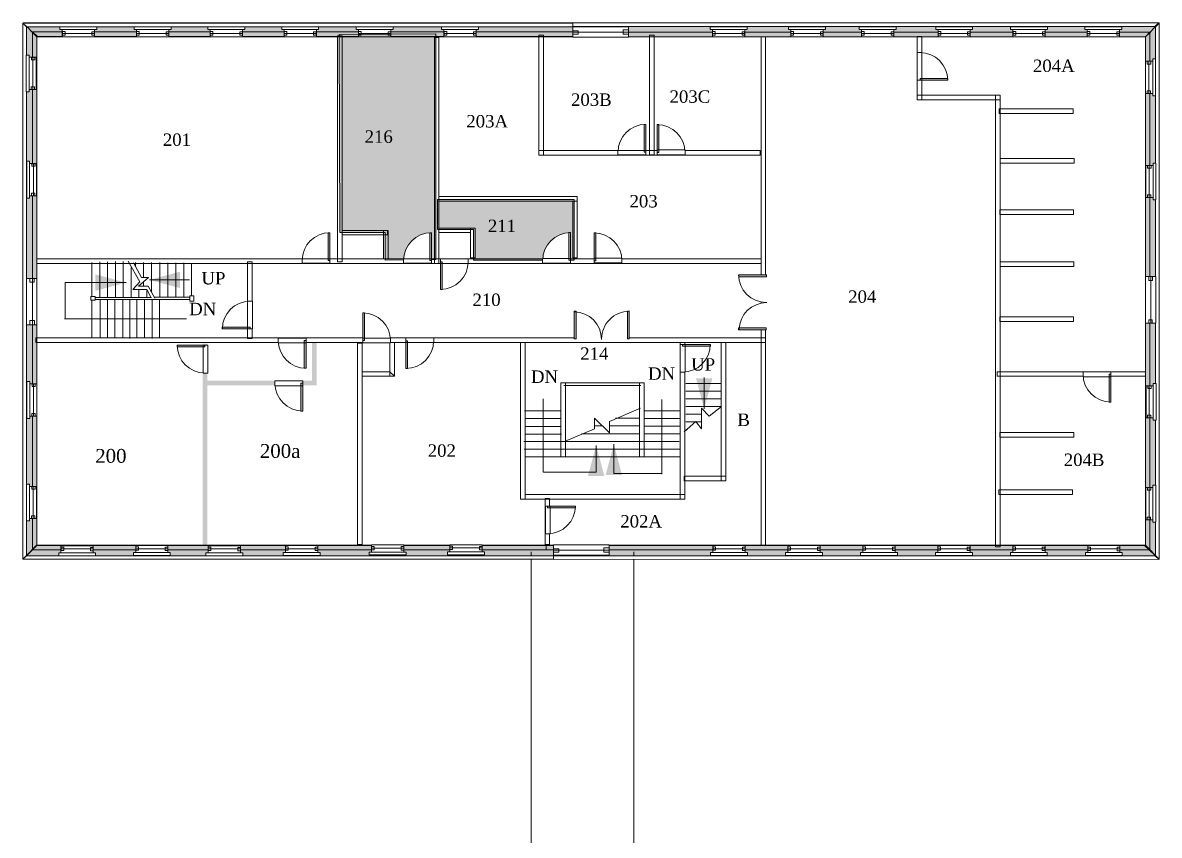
# Model space of a CAD drawing. Header units: inches. Extents: x -2146 to 2329, y -2253 to 2161.
# Drawn here: x -1770 to -292, y 1095 to 2152 of the extents above; entities that cross this region are included whole.
import ezdxf

# ---------------------------------------------------------------- set-up
doc = ezdxf.new("R2010")
doc.units = ezdxf.units.IN
doc.header["$LTSCALE"] = 96
doc.header["$MEASUREMENT"] = 0
doc.layers.add('None', color=7, linetype='Continuous', lineweight=5)
doc.styles.add('Times', font='Times')

# ---------------------------------------------------------------- blocks, each defined once
blk = doc.blocks.new("3'-6' Window")
at = {"color": 7, "linetype": 'Continuous', "lineweight": 5}
blk.add_wipeout([(-20.75, 6.5), (21.25, 6.5), (21.25, -2.75), (-20.75, -2.75)], dxfattribs=at).dxf.layer = 'None'
at = {"layer": 'None', "color": 7, "linetype": 'Continuous', "lineweight": 5}
blk.add_lwpolyline([(-20.75, 6.5), (21.25, 6.5), (21.25, -2.75), (-20.75, -2.75)], close=True, dxfattribs=at)
at = {"color": 7, "linetype": 'Continuous', "lineweight": 5}
blk.add_wipeout([(-23.75, -2.75), (24.25, -2.75), (24.25, -6.5), (-23.75, -6.5)], dxfattribs=at).dxf.layer = 'None'
at = {"layer": 'None', "color": 7, "linetype": 'Continuous', "lineweight": 5}
blk.add_line((-20.25, 2.25), (21, 2.25), dxfattribs=at)
for points in [[(-20.6875, 4.5625), (-17.25, 4.5625), (-17.25, 0.25), (-20.6875, 0.25)], [(17.625, 4.3125), (21.125, 4.3125), (21.125, -0.1875), (17.625, -0.1875)], [(-23.75, -2.75), (24.25, -2.75), (24.25, -6.5), (-23.75, -6.5)]]:
    blk.add_lwpolyline(points, close=True, dxfattribs=at)
blk = doc.blocks.new("lh 3' dr")
at = {"color": 7, "linetype": 'Continuous', "lineweight": 5}
blk.add_wipeout([(-18.1, -16.2), (-17.4, -9.1), (-15.3, -2.4), (-12, 3.9), (-7.5, 9.4), (-2, 13.8), (4.2, 17.2), (11, 19.2), (18.1, 19.9), (18.1, -16.2)], dxfattribs=at).dxf.layer = 'None'
at = {"layer": 'None', "color": 7, "linetype": 'Continuous', "lineweight": 5}
blk.add_arc((18.1, -16.2), 36.1, 90, 180, dxfattribs=at)
at = {"color": 7, "linetype": 'Continuous', "lineweight": 5}
blk.add_wipeout([(-18.1, -13.9), (18.1, -13.9), (18.1, -19.9), (-18.1, -19.9)], dxfattribs=at).dxf.layer = 'None'
at = {"layer": 'None', "linetype": 'Continuous', "lineweight": 5}
blk.add_hatch(color=255, dxfattribs=at).paths.add_polyline_path([(15.9, 19.9), (18.1, 19.9), (18.1, -16.1), (15.9, -16.1)])
at = {"layer": 'None', "color": 7, "linetype": 'Continuous', "lineweight": 5}
for points in [[(15.9, 19.9), (18.1, 19.9), (18.1, -16.1), (15.9, -16.1)], [(-18.1, -13.9), (18.1, -13.9), (18.1, -19.9), (-18.1, -19.9)]]:
    blk.add_lwpolyline(points, close=True, dxfattribs=at)
blk = doc.blocks.new("rh 3' dr")
at = {"color": 7, "linetype": 'Continuous', "lineweight": 5}
blk.add_wipeout([(-18.1, 19.6), (-11, 18.9), (-4.2, 16.8), (2, 13.5), (7.5, 9), (12, 3.5), (15.3, -2.7), (17.4, -9.5), (18.1, -16.6), (-18.1, -16.6)], dxfattribs=at).dxf.layer = 'None'
at = {"layer": 'None', "color": 7, "linetype": 'Continuous', "lineweight": 5}
blk.add_arc((-18.1, -16.6), 36.1, 0, 90, dxfattribs=at)
at = {"color": 7, "linetype": 'Continuous', "lineweight": 5}
blk.add_wipeout([(-18.1, -13.4), (18.1, -13.4), (18.1, -19.6), (-18.1, -19.6)], dxfattribs=at).dxf.layer = 'None'
at = {"layer": 'None', "linetype": 'Continuous', "lineweight": 5}
blk.add_hatch(color=255, dxfattribs=at).paths.add_polyline_path([(-18.1, 19.6), (-15.8, 19.6), (-15.8, -16.6), (-18.1, -16.6)])
at = {"layer": 'None', "color": 7, "linetype": 'Continuous', "lineweight": 5}
for points in [[(-18.1, 19.6), (-15.8, 19.6), (-15.8, -16.6), (-18.1, -16.6)], [(-18.1, -13.4), (18.1, -13.4), (18.1, -19.6), (-18.1, -19.6)]]:
    blk.add_lwpolyline(points, close=True, dxfattribs=at)
blk = doc.blocks.new('dbl dr')
at = {"color": 7, "linetype": 'Continuous', "lineweight": 5}
blk.add_wipeout([(36.4, -20.6), (29.4, -19.8), (22.8, -17.7), (16.7, -14.3), (11.3, -9.9), (6.9, -4.4), (3.7, 1.7), (1.7, 8.4), (1, 15.4), (37, 15.4)], dxfattribs=at).dxf.layer = 'None'
at = {"layer": 'None', "linetype": 'Continuous', "lineweight": 5}
blk.add_hatch(color=255, dxfattribs=at).paths.add_polyline_path([(33.9, 14.6), (36.4, 14.6), (36.4, -21.4), (33.9, -21.4)])
at = {"layer": 'None', "color": 7, "linetype": 'Continuous', "lineweight": 5}
blk.add_lwpolyline([(33.9, 14.6), (36.4, 14.6), (36.4, -21.4), (33.9, -21.4)], close=True, dxfattribs=at)
blk.add_arc((37, 15.4), 36, 180, 269.0002, dxfattribs=at)
at = {"color": 7, "linetype": 'Continuous', "lineweight": 5}
blk.add_wipeout([(0.9, 14.9), (0.2, 7.8), (-1.9, 1.1), (-5.2, -5.2), (-9.7, -10.7), (-15.2, -15.2), (-21.4, -18.5), (-28.2, -20.6), (-35.2, -21.2), (-35.2, 14.9)], dxfattribs=at).dxf.layer = 'None'
at = {"layer": 'None', "linetype": 'Continuous', "lineweight": 5}
blk.add_hatch(color=255, dxfattribs=at).paths.add_polyline_path([(-35.1, 14.9), (-32.6, 14.9), (-32.6, -21.1), (-35.1, -21.1)])
at = {"layer": 'None', "color": 7, "linetype": 'Continuous', "lineweight": 5}
blk.add_lwpolyline([(-35.1, 14.9), (-32.6, 14.9), (-32.6, -21.1), (-35.1, -21.1)], close=True, dxfattribs=at)
blk.add_arc((-35.2, 14.9), 36.1, 270, 0, dxfattribs=at)

msp = doc.modelspace()

# ---------------------------------------------------------------- hatches: boundary and pattern name
at = {"layer": 'None', "linetype": 'Continuous', "lineweight": 211}
for points in [[(-309.6, 2134.1), (-1751.6, 2134.1), (-1769.6, 2152.1), (-291.6, 2152.1)], [(-1751.6, 2134.1), (-1751.6, 1472.1), (-1769.6, 1454.1), (-1769.6, 2152.1)], [(-291.6, 2152.1), (-291.6, 1454.1), (-309.6, 1472.1), (-309.6, 2134.1)], [(-1052.6, 1843.1), (-1052.6, 1922.1), (-1230.6, 1922.1), (-1230.6, 1883.1), (-1183.6, 1883.1), (-1183.6, 1843.1)], [(-1751.9, 1472), (-1079.5, 1472), (-1079.5, 1454), (-1769.9, 1454)], [(-291.8, 1454), (-1007.1, 1454), (-1007.1, 1472), (-310.5, 1472)]]:
    msp.add_hatch(color=255, dxfattribs=at).paths.add_polyline_path(points)

# ---------------------------------------------------------------- linework, layer by layer
at = {"layer": 'None', "color": 7, "linetype": 'Continuous', "lineweight": 5}
for p, q in [((-1680.1, 1742.1), (-1680.1, 1840.1)), ((-1659.8, 1841.3), (-1659.8, 1795)), ((-1649.6, 1841.5), (-1649.6, 1795.2)), ((-1639.4, 1841.7), (-1639.4, 1795.4)), ((-1617.6, 1815.1), (-1633.1, 1842.1)), ((-1629.2, 1833.6), (-1629.2, 1795.6)), ((-1615.6, 1820.9), (-1626.1, 1839.9)), ((-1623.3, 1835.1), (-1623.3, 1840.2)), ((-1612.8, 1820.9), (-1612.8, 1840.2)), ((-1602.4, 1801.6), (-1602.4, 1840.1)), ((-1591.9, 1795.1), (-1591.9, 1840.1)), ((-1581.5, 1795), (-1581.5, 1840)), ((-1571.1, 1794.9), (-1571.1, 1839.9)), ((-1560.6, 1794.9), (-1560.6, 1839.9)), ((-1619.4, 1809.6), (-1606.6, 1820.9)), ((-1606.6, 1820.9), (-1615.6, 1820.9)), ((-1715.1, 1767.6), (-1715.1, 1814.1)), ((-1715.1, 1814.1), (-1635.6, 1814.1)), ((-1627.1, 1805.1), (-1617.6, 1815.1)), ((-1608.6, 1805.1), (-1627.1, 1805.1)), ((-1607.1, 1809.6), (-1619.4, 1809.6)), ((-1619, 1804.1), (-1619, 1794.2)), ((-1612.9, 1815.4), (-1612.9, 1809.6)), ((-1603.1, 1794.1), (-1608.6, 1805.1)), ((-1598.1, 1793.6), (-1607.1, 1809.6)), ((-1553.1, 1817.6), (-1605.4, 1817.6)), ((-1602.6, 1794.6), (-1680.1, 1794.6)), ((-1596.6, 1792.1), (-1680.1, 1792.1)), ((-1659.9, 1792.3), (-1659.9, 1742.3)), ((-1650.3, 1792.5), (-1650.3, 1742.5)), ((-1640.1, 1792.2), (-1640.1, 1742.2)), ((-1630.9, 1791.4), (-1630.9, 1741.4)), ((-1621.7, 1792.1), (-1621.7, 1742.1)), ((-1611.5, 1791.8), (-1611.5, 1741.8)), ((-1608.8, 1803.6), (-1608.8, 1794.9)), ((-1601.8, 1791.4), (-1601.8, 1741.4)), ((-1549.9, 1794.9), (-1598.1, 1794.9)), ((-1549.9, 1792.1), (-1596.6, 1792.1)), ((-1592.1, 1791.6), (-1592.1, 1741.6)), ((-1715.6, 1767.1), (-1557.1, 1767.1)), ((-966.1, 1683.6), (-1068.6, 1683.6)), ((-966.1, 1680.1), (-1066.1, 1680.1)), ((-861.1, 1682.6), (-907.6, 1682.6)), ((-861.1, 1672.7), (-907.6, 1672.7)), ((-1093.1, 1662.6), (-1093.1, 1567.1)), ((-938.6, 1662.1), (-938.6, 1564.6)), ((-861, 1662.8), (-907.5, 1662.8)), ((-1070.7, 1647.1), (-1117.2, 1647.1)), ((-966.6, 1650.6), (-1006.6, 1633.1)), ((-914.9, 1647.3), (-961.4, 1647.3)), ((-860.9, 1652.8), (-907.4, 1652.8)), ((-886.6, 1642.9), (-907.4, 1642.9)), ((-877.1, 1640.1), (-887.1, 1650.6)), ((-887.1, 1650.6), (-887.1, 1623.6)), ((-861.1, 1652.6), (-877.1, 1640.1)), ((-1070.3, 1637), (-1116.8, 1637)), ((-1069.8, 1626.9), (-1116.3, 1626.9)), ((-1015.6, 1627.6), (-1026.6, 1627.6)), ((-1006.6, 1618.6), (-1026.1, 1637.6)), ((-1026.1, 1637.6), (-1026.1, 1623.6)), ((-1006.6, 1633.1), (-1006.6, 1618.6)), ((-967.6, 1627.6), (-1006.1, 1627.6)), ((-968.1, 1637.6), (-999.1, 1637.6)), ((-915.1, 1627.2), (-961.6, 1627.2)), ((-915, 1637.2), (-961.5, 1637.2)), ((-894.6, 1633.1), (-909.6, 1619.6)), ((-887.1, 1632.9), (-907.3, 1632.9)), ((-887.1, 1623.6), (-894.6, 1633.1)), ((-1069.4, 1616.9), (-1115.9, 1616.9)), ((-1026.1, 1623.6), (-1065.1, 1607.1)), ((-967.6, 1617.1), (-1043.1, 1617.1)), ((-915.1, 1617.1), (-961.6, 1617.1)), ((-905.1, 1623), (-907.3, 1623)), ((-916, 1607.2), (-1118, 1607.2)), ((-915.6, 1597.2), (-1117.6, 1597.2)), ((-1024.1, 1567.1), (-1024.1, 1602.1)), ((-1001.1, 1565.6), (-1001.1, 1603.6)), ((-915.1, 1587.1), (-1117.1, 1587.1)), ((-1092.6, 1567.1), (-1024.1, 1567.1)), ((-938.6, 1565.6), (-1001.1, 1565.6)), ((-1108.6, 602.2), (-1108.6, 1463.5)), ((-975.3, 1463.5), (-975.3, 728.2))]:
    msp.add_line(p, q, dxfattribs=at)
for points in [[(-309.6, 2134.1), (-1751.6, 2134.1), (-1769.6, 2152.1), (-291.6, 2152.1)], [(-1751.6, 2134.1), (-1751.6, 1472.1), (-1769.6, 1454.1), (-1769.6, 2152.1)], [(-291.6, 2152.1), (-291.6, 1454.1), (-309.6, 1472.1), (-309.6, 2134.1)], [(-1757.6, 1466.1), (-1757.6, 2140.6), (-1751.6, 2134.6), (-1751.6, 1472.1)], [(-1757.4, 2140.4), (-1053.6, 2140.4), (-1053.6, 2134.4), (-1751.1, 2134.4)], [(-1354.6, 2135.1), (-1354.6, 1841.1), (-1360.6, 1841.1), (-1360.6, 2135.1)], [(-1098.6, 1980.1), (-1098.6, 2136.1), (-1092.6, 2136.1), (-1092.6, 1980.1)], [(-990.6, 2140.1), (-303.1, 2140.1), (-309.2, 2134.1), (-990.6, 2134.1)], [(-954.6, 1980.2), (-954.6, 2136.2), (-948.6, 2136.2), (-948.6, 1980.2)], [(-803.6, 2134.1), (-803.6, 1472.1), (-809.6, 1472.1), (-809.6, 2134.1)], [(-606.6, 2052.1), (-606.6, 2134.6), (-600.6, 2134.6), (-600.6, 2052.1)], [(-303.6, 2140.1), (-303.6, 1466.4), (-309.6, 1472.4), (-309.6, 2134.1)], [(-498.6, 2052.1), (-606.6, 2052.1), (-606.6, 2058.1), (-498.6, 2058.1)], [(-498.6, 2058.1), (-498.6, 1470.1), (-504.6, 1470.1), (-504.6, 2058.1)], [(-499.6, 2040.1), (-403.6, 2040.1), (-403.6, 2034.1), (-499.6, 2034.1)], [(-810.6, 1980.1), (-1098.6, 1980.1), (-1098.6, 1986.1), (-810.6, 1986.1)], [(-498.3, 1975.5), (-402.3, 1975.5), (-402.3, 1969.5), (-498.3, 1969.5)], [(-1228.6, 1926.1), (-1048.6, 1926.1), (-1048.6, 1920.1), (-1228.6, 1920.1)], [(-1052.6, 1843.1), (-1052.6, 1922.1), (-1230.6, 1922.1), (-1230.6, 1883.1), (-1183.6, 1883.1), (-1183.6, 1843.1)], [(-1048.6, 1920.1), (-1048.6, 1846.1), (-1054.6, 1846.1), (-1054.6, 1920.1)], [(-498.9, 1908.9), (-402.9, 1908.9), (-402.9, 1902.9), (-498.9, 1902.9)], [(-1295.6, 1876.1), (-1354.6, 1876.1), (-1354.6, 1882.1), (-1295.6, 1882.1)], [(-1300.6, 1845.1), (-1300.6, 1882.1), (-1294.6, 1882.1), (-1294.6, 1845.1)], [(-1228.6, 1885.1), (-1187.6, 1885.1), (-1187.6, 1879.1), (-1228.6, 1879.1)], [(-1181.6, 1885.1), (-1181.6, 1846.1), (-1187.6, 1846.1), (-1187.6, 1885.1)], [(-809.6, 1839.1), (-1751.6, 1839.1), (-1751.6, 1845.1), (-809.6, 1845.1)], [(-1477.6, 1741.1), (-1477.6, 1841.1), (-1471.6, 1841.1), (-1471.6, 1741.1)], [(-498.5, 1841.2), (-402.5, 1841.2), (-402.5, 1835.2), (-498.5, 1835.2)], [(-499.1, 1769.6), (-403.1, 1769.6), (-403.1, 1763.6), (-499.1, 1763.6)], [(-803.6, 1736.1), (-1752.9, 1736.1), (-1752.9, 1742.1), (-803.6, 1742.1)], [(-1334.6, 1473.1), (-1334.6, 1735.1), (-1328.6, 1735.1), (-1328.6, 1473.1)], [(-1292.6, 1692.1), (-1292.6, 1736.1), (-1286.6, 1736.1), (-1286.6, 1692.1)], [(-1122.6, 1532.1), (-1122.6, 1736.1), (-1116.6, 1736.1), (-1116.6, 1532.1)], [(-908.6, 1736.1), (-908.6, 1532.1), (-914.6, 1532.1), (-914.6, 1736.1)], [(-855.6, 1736.1), (-855.6, 1556.1), (-861.6, 1556.1), (-861.6, 1736.1)], [(-1328.6, 1698.1), (-1292.6, 1698.1), (-1286.6, 1692.1), (-1328.6, 1692.1)], [(-502.6, 1698.1), (-309.6, 1698.1), (-309.6, 1692.1), (-502.6, 1692.1)], [(-1070.1, 1587.2), (-1070.1, 1683.7), (-1064.1, 1683.7), (-1064.1, 1587.2)], [(-967.6, 1587.1), (-967.6, 1683.6), (-961.6, 1683.6), (-961.6, 1587.1)], [(-498.8, 1619), (-402.8, 1619), (-402.8, 1613), (-498.8, 1613)], [(-855.6, 1556.1), (-909.6, 1556.1), (-909.6, 1562.1), (-855.6, 1562.1)], [(-1116.6, 1538.1), (-908.6, 1538.1), (-908.6, 1532.1), (-1116.6, 1532.1)], [(-500.4, 1544.4), (-404.4, 1544.4), (-404.4, 1538.4), (-500.4, 1538.4)], [(-1751.9, 1472), (-1079.5, 1472), (-1079.5, 1454), (-1769.9, 1454)], [(-1079.6, 1466.1), (-1758.1, 1466.1), (-1752.1, 1472.1), (-1079.6, 1472.1)], [(-303.6, 1466.1), (-1089.1, 1466.1), (-1089.1, 1472.1), (-310.6, 1472.1)], [(-291.8, 1454), (-1007.1, 1454), (-1007.1, 1472), (-310.5, 1472)]]:
    msp.add_lwpolyline(points, close=True, dxfattribs=at)
at = {"layer": 'None', "color": 7, "lineweight": 5}
for points in [[(-1605.4, 1817.6), (-1565.4, 1828.3), (-1565.4, 1806.9)], [(-883.6, 1649.6), (-894.3, 1689.6), (-872.9, 1689.6)], [(-1024.1, 1602.1), (-1013.4, 1562.1), (-1034.8, 1562.1)], [(-1001.1, 1603.6), (-990.4, 1563.6), (-1011.8, 1563.6)]]:
    msp.add_solid(points, dxfattribs=at)
at = {"layer": 'None', "color": 7, "linetype": 'Continuous', "lineweight": 5}
for points in [[(-1387.9, 1736.5), (-1387.9, 1682.5), (-1393.9, 1736.5), (-1393.9, 1682.5)], [(-1387.9, 1680.5), (-1529.9, 1680.5), (-1387.9, 1686.5), (-1529.9, 1686.5)]]:
    msp.add_solid(points, dxfattribs=at)

# ---------------------------------------------------------------- texts
at = {"layer": 'None', "color": 7, "attachment_point": 1, "style": 'Times'}
for s, insert, char_height in [('204A', (-455.8, 2104.4), 16.16), ('203B', (-1056.8, 2060.3), 16.16), ('203C', (-928.6, 2064.3), 16.16), ('203A', (-1193, 2032.2), 16.16), ('216', (-1325.3, 2012.2), 16.16), ('201', (-1587.8, 2008.2), 16.16), ('203', (-980.7, 1928.1), 16.16), ('211', (-1165, 1896), 16.16), ('UP', (-1537.6, 1827.9), 16.16), ('204', (-696.2, 1803.9), 16.16), ('214', (-1044.8, 1729.7), 16.16), ('DN', (-1108.9, 1699.7), 16.16), ('B', (-840.4, 1643.6), 16.2), ('200', (-1675.8, 1597.5), 17.96), ('200a', (-1461.6, 1603.9), 17.96), ('202', (-1243.2, 1603.5), 16.16), ('204B', (-415.7, 1591.5), 16.16), ('202A', (-992.7, 1511.4), 16.16)]:
    msp.add_mtext(s, dxfattribs=dict(at, insert=insert, char_height=char_height))

# ---------------------------------------------------------------- next in the draw order: block references
at = {"layer": 'None', "color": 7}
for name, p, rotation in [("lh 3' dr", (-586.6, 2095.6), -90), ('dbl dr', (-817.6, 1789.1), -90), ("rh 3' dr", (-1490.9, 1771.9), 90), ('dbl dr', (-1016.1, 1755.6), 180), ("rh 3' dr", (-1419.6, 1722.1), 180), ("lh 3' dr", (-1253.6, 1722.1), 180), ("rh 3' dr", (-895.1, 1715.6), -90), ("rh 3' dr", (-1424, 1666.4), 180), ("rh 3' dr", (-372.6, 1678.1), 180)]:
    msp.add_blockref(name, p, dxfattribs=dict(at, rotation=rotation))
for name, p in [("lh 3' dr", (-977.6, 2000.1)), ("rh 3' dr", (-926.6, 2000.1)), ("lh 3' dr", (-1388.6, 1859.1)), ("lh 3' dr", (-1075.6, 1859.2)), ("rh 3' dr", (-1008.6, 1859.2)), ("rh 3' dr", (-1309.6, 1755.1)), ("3'-6' Window", (-1699.6, 1465.1)), ("3'-6' Window", (-1602.4, 1465.4)), ("3'-6' Window", (-1508.1, 1465.1)), ("3'-6' Window", (-1407.4, 1465.4)), ("3'-6' Window", (-1295.6, 1466.1)), ("3'-6' Window", (-1193.6, 1466.4))]:
    msp.add_blockref(name, p, dxfattribs=at)

# ---------------------------------------------------------------- next in the draw order: wipeouts: each hides what was drawn before it
at = {"color": 7, "linetype": 'Continuous', "lineweight": 5}
for points in [[(-1769.9, 2151.9), (-1053.6, 2151.9), (-1053.6, 2147.1), (-1764.9, 2147.1)], [(-1681.6, 1796.1), (-1676.1, 1796.1), (-1676.1, 1791.1), (-1681.6, 1791.1)], [(-1552.6, 1796.9), (-1547.4, 1796.9), (-1547.4, 1790.1), (-1552.6, 1790.1)]]:
    msp.add_wipeout(points, dxfattribs=at).dxf.layer = 'None'

# ---------------------------------------------------------------- next in the draw order: linework, layer by layer
at = {"layer": 'None', "color": 7, "linetype": 'Continuous', "lineweight": 5}
for p, q in [((-295.6, 2152.1), (-1769.6, 2152.1)), ((-1669.9, 1841.1), (-1669.9, 1794.8)), ((-1550.4, 1796.9), (-1550.4, 1838.9)), ((-1669.6, 1792.1), (-1669.6, 1742.1)), ((-883.6, 1690.6), (-883.6, 1649.6))]:
    msp.add_line(p, q, dxfattribs=at)
for points in [[(-1769.9, 2151.9), (-1053.6, 2151.9), (-1053.6, 2147.1), (-1764.9, 2147.1)], [(-1681.6, 1796.1), (-1676.1, 1796.1), (-1676.1, 1791.1), (-1681.6, 1791.1)], [(-1552.6, 1796.9), (-1547.4, 1796.9), (-1547.4, 1790.1), (-1552.6, 1790.1)]]:
    msp.add_lwpolyline(points, close=True, dxfattribs=at)
at = {"layer": 'None', "color": 7, "lineweight": 5}
msp.add_solid([(-1635.6, 1814.1), (-1675.6, 1803.4), (-1675.6, 1824.8)], dxfattribs=at)
at = {"layer": 'None', "color": 7, "linetype": 'Continuous', "lineweight": 5}
msp.add_solid([(-1529.9, 1734.5), (-1529.9, 1472.5), (-1535.9, 1734.5), (-1535.9, 1472.5)], dxfattribs=at)

# ---------------------------------------------------------------- next in the draw order: texts
at = {"layer": 'None', "color": 7, "char_height": 16.16, "attachment_point": 1, "style": 'Times'}
for s, insert in [('DN', (-1553.6, 1787.8)), ('UP', (-900.5, 1715.7)), ('DN', (-956.6, 1703.7))]:
    msp.add_mtext(s, dxfattribs=dict(at, insert=insert))

# ---------------------------------------------------------------- next in the draw order: block references
at = {"layer": 'None', "color": 7}
for name, p, rotation in [("3'-6' Window", (-1697.4, 2140.6), 180), ("3'-6' Window", (-1600.9, 2140.6), 180), ("3'-6' Window", (-1505.1, 2140.6), 180), ("3'-6' Window", (-1408.9, 2140.6), 180), ("3'-6' Window", (-1312.1, 2140.6), 180), ("3'-6' Window", (-1200.9, 2140.6), 180), ("lh 3' dr", (-1549.3, 1714.4), 90)]:
    msp.add_blockref(name, p, dxfattribs=dict(at, rotation=rotation))

# ---------------------------------------------------------------- next in the draw order: wipeouts: each hides what was drawn before it
at = {"color": 7, "linetype": 'Continuous', "lineweight": 5}
for points in [[(-1765.1, 2147.1), (-1765.1, 1458.9), (-1769.9, 1454.1), (-1769.9, 2151.9)], [(-297.4, 2147.6), (-1054.6, 2147.6), (-1054.6, 2152.4), (-292.1, 2152.4)]]:
    msp.add_wipeout(points, dxfattribs=at).dxf.layer = 'None'

# ---------------------------------------------------------------- next in the draw order: hatches: boundary and pattern name
at = {"layer": 'None', "linetype": 'Continuous', "lineweight": 211}
msp.add_hatch(color=255, dxfattribs=at).paths.add_polyline_path([(-1232.6, 1844.1), (-1232.6, 2138.1), (-1358.6, 2137.1), (-1357.6, 1879.1), (-1298.6, 1879.1), (-1298.6, 1843.1)])

# ---------------------------------------------------------------- next in the draw order: linework, layer by layer
at = {"layer": 'None', "color": 7, "linetype": 'Continuous', "lineweight": 5}
for points in [[(-1765.1, 2147.1), (-1765.1, 1458.9), (-1769.9, 1454.1), (-1769.9, 2151.9)], [(-297.4, 2147.6), (-1054.6, 2147.6), (-1054.6, 2152.4), (-292.1, 2152.4)], [(-1232.6, 1844.1), (-1232.6, 2138.1), (-1358.6, 2137.1), (-1357.6, 1879.1), (-1298.6, 1879.1), (-1298.6, 1843.1)], [(-1228.6, 2133.1), (-1228.6, 1839.1), (-1234.6, 1839.1), (-1234.6, 2133.1)]]:
    msp.add_lwpolyline(points, close=True, dxfattribs=at)

# ---------------------------------------------------------------- next in the draw order: block references
at = {"layer": 'None', "color": 7}
for name, p, rotation in [("3'-6' Window", (-851.6, 2140.6), 180), ("3'-6' Window", (-749.6, 2140.6), 180), ("3'-6' Window", (-657.6, 2140.6), 180), ("3'-6' Window", (-558.1, 2140.6), 180), ("3'-6' Window", (-460.6, 2140.6), 180), ("3'-6' Window", (-364.1, 2140.6), 180), ("3'-6' Window", (-1759.1, 2086.6), -90), ("3'-6' Window", (-1758.5, 1948.2), -90), ("lh 3' dr", (-1208.6, 1825.1), 180), ("3'-6' Window", (-1758.3, 1661.5), -90), ("3'-6' Window", (-1758.6, 1528.1), -90)]:
    msp.add_blockref(name, p, dxfattribs=dict(at, rotation=rotation))
msp.add_blockref("lh 3' dr", (-1256.6, 1859.1), dxfattribs=at)

# ---------------------------------------------------------------- next in the draw order: wipeouts: each hides what was drawn before it
at = {"color": 7, "linetype": 'Continuous', "lineweight": 5}
for points in [[(-1054.4, 2146.9), (-981.9, 2146.9), (-981.9, 2133.4), (-1054.4, 2133.4)], [(-296.4, 1458.9), (-296.4, 2147.1), (-291.6, 2151.9), (-291.6, 1454.1)], [(-1765.1, 1819.6), (-1751.6, 1819.6), (-1751.6, 1759.1), (-1765.1, 1759.1)], [(-1765.4, 1458.6), (-1079.6, 1458.6), (-1079.6, 1453.9), (-1770.1, 1453.9)]]:
    msp.add_wipeout(points, dxfattribs=at).dxf.layer = 'None'

# ---------------------------------------------------------------- next in the draw order: linework, layer by layer
at = {"layer": 'None', "color": 7, "linetype": 'Continuous', "lineweight": 5}
for p, q in [((-982.9, 2139.9), (-1053.4, 2139.9)), ((-1757.6, 1759.1), (-1757.6, 1819.6))]:
    msp.add_line(p, q, dxfattribs=at)
for points in [[(-1054.4, 2146.9), (-981.9, 2146.9), (-981.9, 2133.4), (-1054.4, 2133.4)], [(-296.4, 1458.9), (-296.4, 2147.1), (-291.6, 2151.9), (-291.6, 1454.1)], [(-1054.4, 2141.9), (-1047.4, 2141.9), (-1047.4, 2137.4), (-1054.4, 2137.4)], [(-988.9, 2142.9), (-981.9, 2142.9), (-981.9, 2137.4), (-988.9, 2137.4)], [(-1765.1, 1819.6), (-1751.6, 1819.6), (-1751.6, 1759.1), (-1765.1, 1759.1)], [(-1761.1, 1819.6), (-1755.1, 1819.6), (-1755.1, 1814.6), (-1761.1, 1814.6)], [(-1761.1, 1764.6), (-1754.6, 1764.6), (-1754.6, 1759.1), (-1761.1, 1759.1)], [(-1765.4, 1458.6), (-1079.6, 1458.6), (-1079.6, 1453.9), (-1770.1, 1453.9)]]:
    msp.add_lwpolyline(points, close=True, dxfattribs=at)

# ---------------------------------------------------------------- next in the draw order: texts
at = {"layer": 'None', "color": 7, "insert": (-1185, 1799.8), "char_height": 16.16, "attachment_point": 1, "style": 'Times'}
msp.add_mtext('210', dxfattribs=at)

# ---------------------------------------------------------------- next in the draw order: block references
at = {"layer": 'None', "color": 7, "rotation": 90}
for p in [(-302.8, 2081), (-302.3, 1945.4), (-302.2, 1658.6), (-302.6, 1526.1)]:
    msp.add_blockref("3'-6' Window", p, dxfattribs=at)

# ---------------------------------------------------------------- next in the draw order: wipeouts: each hides what was drawn before it
at = {"color": 7, "linetype": 'Continuous', "lineweight": 5}
for points in [[(-309.6, 1821.9), (-295.9, 1821.9), (-295.9, 1761.1), (-309.6, 1761.1)], [(-1079.6, 1458.6), (-297, 1458.5), (-291.5, 1453.8), (-1079.6, 1453.9)]]:
    msp.add_wipeout(points, dxfattribs=at).dxf.layer = 'None'

# ---------------------------------------------------------------- next in the draw order: linework, layer by layer
at = {"layer": 'None', "color": 7, "linetype": 'Continuous', "lineweight": 5}
msp.add_line((-302.6, 1761.4), (-302.6, 1822.4), dxfattribs=at)
for points in [[(-309.6, 1821.9), (-295.9, 1821.9), (-295.9, 1761.1), (-309.6, 1761.1)], [(-304.9, 1821.9), (-300.1, 1821.9), (-300.1, 1816.9), (-304.9, 1816.9)], [(-304.9, 1765.6), (-300.6, 1765.6), (-300.6, 1761.1), (-304.9, 1761.1)], [(-1079.6, 1458.6), (-297, 1458.5), (-291.5, 1453.8), (-1079.6, 1453.9)]]:
    msp.add_lwpolyline(points, close=True, dxfattribs=at)

# ---------------------------------------------------------------- next in the draw order: block references
at = {"layer": 'None', "color": 7}
for p in [(-851.4, 1465.4), (-753.9, 1465.4), (-656.4, 1465.4), (-558.9, 1465.4), (-461.4, 1465.4), (-363.9, 1465.3)]:
    msp.add_blockref("3'-6' Window", p, dxfattribs=at)

# ---------------------------------------------------------------- next in the draw order: wipeouts: each hides what was drawn before it
at = {"color": 7, "linetype": 'Continuous', "lineweight": 5}
msp.add_wipeout([(-1079.6, 1472.6), (-1007.1, 1472.6), (-1007.1, 1459.1), (-1079.6, 1459.1)], dxfattribs=at).dxf.layer = 'None'

# ---------------------------------------------------------------- next in the draw order: linework, layer by layer
at = {"layer": 'None', "color": 7, "linetype": 'Continuous', "lineweight": 5}
msp.add_line((-1008.1, 1465.6), (-1078.6, 1465.6), dxfattribs=at)
for points in [[(-1090.6, 1473.1), (-1090.6, 1533.1), (-1084.6, 1533.1), (-1084.6, 1473.1)], [(-1079.6, 1472.6), (-1007.1, 1472.6), (-1007.1, 1459.1), (-1079.6, 1459.1)], [(-1079.6, 1467.6), (-1072.6, 1467.6), (-1072.6, 1463.1), (-1079.6, 1463.1)], [(-1014.1, 1468.6), (-1007.1, 1468.6), (-1007.1, 1463.1), (-1014.1, 1463.1)]]:
    msp.add_lwpolyline(points, close=True, dxfattribs=at)

# ---------------------------------------------------------------- next in the draw order: block references
at = {"layer": 'None', "color": 7, "rotation": -90}
msp.add_blockref("rh 3' dr", (-1070.6, 1505.1), dxfattribs=at)

doc.saveas('drawing.dxf')
